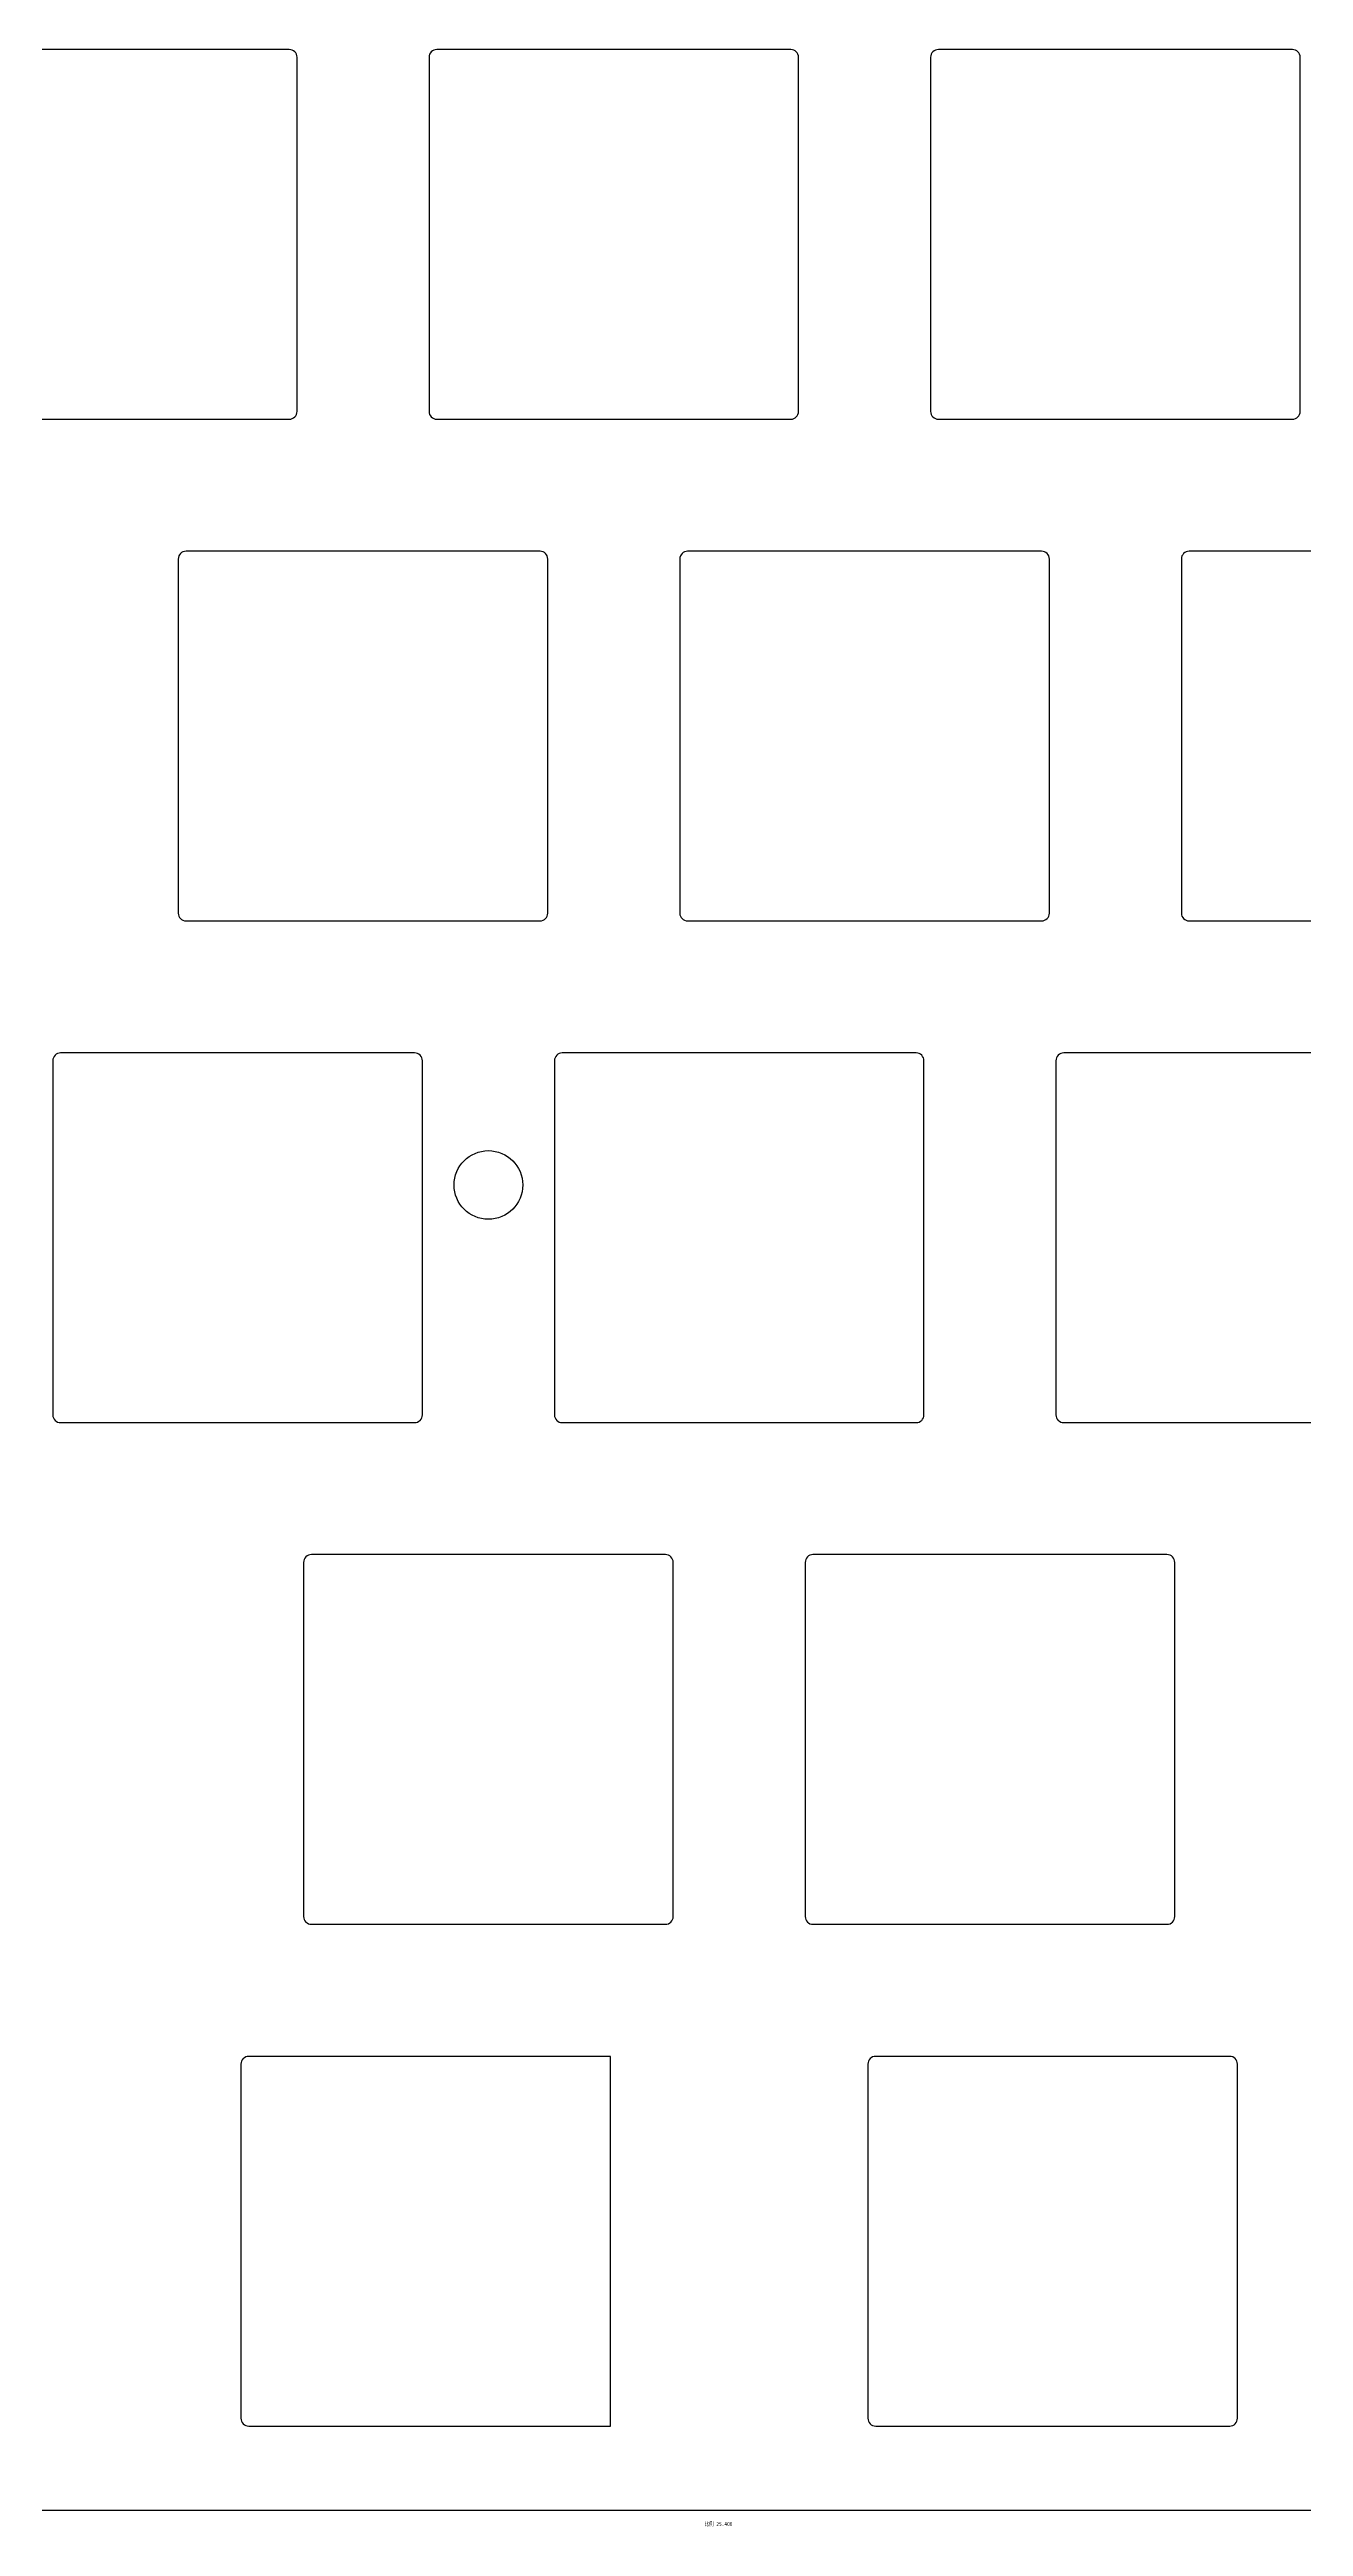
# Model space of a CAD drawing. Header units: inches. Extents: x -279 to 423, y -261 to 131.
# Drawn here: x 10.2 to 57.7, y -260.8 to -167 of the extents above; entities that cross this region are included whole.
import ezdxf

# ---------------------------------------------------------------- set-up
doc = ezdxf.new("R2010")
doc.units = ezdxf.units.IN
doc.header["$LTSCALE"] = 3.849519
doc.header["$MEASUREMENT"] = 0
doc.layers.get('0').update_dxf_attribs({"linetype": 'CONTINUOUS'})
doc.styles.get("Standard").update_dxf_attribs({"font": 'txt', "width": 0.8})

msp = doc.modelspace()

# ---------------------------------------------------------------- linework, layer by layer
at = {"color": 7, "linetype": 'Continuous'}
for p, q in [((19.31639, -166.97994), (5.90639, -166.97994)), ((19.61139, -180.68494), (19.61139, -167.27494)), ((24.61139, -167.27494), (24.61139, -180.68494)), ((38.31639, -166.97994), (24.90639, -166.97994)), ((38.61139, -180.68494), (38.61139, -167.27494)), ((43.61139, -167.27494), (43.61139, -180.68494)), ((57.31639, -166.97994), (43.90639, -166.97994)), ((57.61139, -180.68494), (57.61139, -167.27494)), ((5.90639, -180.97994), (19.31639, -180.97994)), ((24.90639, -180.97994), (38.31639, -180.97994)), ((43.90639, -180.97994), (57.31639, -180.97994)), ((15.11139, -186.27494), (15.11139, -199.68494)), ((28.81639, -185.97994), (15.40639, -185.97994)), ((29.11139, -199.68494), (29.11139, -186.27494)), ((34.11139, -186.27494), (34.11139, -199.68494)), ((47.81639, -185.97994), (34.40639, -185.97994)), ((48.11139, -199.68494), (48.11139, -186.27494)), ((53.11139, -186.27494), (53.11139, -199.68494)), ((66.81639, -185.97994), (53.40639, -185.97994)), ((15.40639, -199.97994), (28.81639, -199.97994)), ((34.40639, -199.97994), (47.81639, -199.97994)), ((53.40639, -199.97994), (66.81639, -199.97994)), ((10.36139, -205.27494), (10.36139, -218.68494)), ((24.06639, -204.97994), (10.65639, -204.97994)), ((24.36139, -218.68494), (24.36139, -205.27494)), ((29.36139, -205.27494), (29.36139, -218.68494)), ((43.06639, -204.97994), (29.65639, -204.97994)), ((43.36139, -218.68494), (43.36139, -205.27494)), ((48.36139, -205.27494), (48.36139, -218.68494)), ((62.06639, -204.97994), (48.65639, -204.97994)), ((10.65639, -218.97994), (24.06639, -218.97994)), ((29.65639, -218.97994), (43.06639, -218.97994)), ((48.65639, -218.97994), (62.06639, -218.97994)), ((33.56639, -223.97994), (20.15639, -223.97994)), ((52.56639, -223.97994), (39.15639, -223.97994)), ((19.86139, -224.27494), (19.86139, -237.68494)), ((33.86139, -237.68494), (33.86139, -224.27494)), ((38.86139, -224.27494), (38.86139, -237.68494)), ((52.86139, -237.68494), (52.86139, -224.27494)), ((20.15639, -237.97994), (33.56639, -237.97994)), ((39.15639, -237.97994), (52.56639, -237.97994)), ((17.48639, -243.27494), (17.48639, -256.68494)), ((31.48639, -242.97994), (17.78139, -242.97994)), ((31.48639, -256.97994), (31.48639, -242.97994)), ((41.23639, -243.27494), (41.23639, -256.68494)), ((54.94139, -242.97994), (41.53139, -242.97994)), ((55.23639, -256.68494), (55.23639, -243.27494)), ((17.78139, -256.97994), (31.48639, -256.97994)), ((41.53139, -256.97994), (54.94139, -256.97994)), ((248.40739, -260.18194), (-176.19361, -260.18194))]:
    msp.add_line(p, q, dxfattribs=at)
msp.add_circle((26.86139, -209.97994), 1.3, dxfattribs=at)
for centre, start, end in [((19.31639, -167.27494), 0, 90), ((24.90639, -167.27494), 90, 180), ((38.31639, -167.27494), 0, 90), ((43.90639, -167.27494), 90, 180), ((57.31639, -167.27494), 0, 90), ((19.31639, -180.68494), 270, 0), ((24.90639, -180.68494), 180, 270), ((38.31639, -180.68494), 270, 0), ((43.90639, -180.68494), 180, 270), ((57.31639, -180.68494), 270, 0), ((15.40639, -186.27494), 90, 180), ((28.81639, -186.27494), 0, 90), ((34.40639, -186.27494), 90, 180), ((47.81639, -186.27494), 0, 90), ((53.40639, -186.27494), 90, 180), ((15.40639, -199.68494), 180, 270), ((28.81639, -199.68494), 270, 0), ((34.40639, -199.68494), 180, 270), ((47.81639, -199.68494), 270, 0), ((53.40639, -199.68494), 180, 270), ((10.65639, -205.27494), 90, 180), ((24.06639, -205.27494), 0, 90), ((29.65639, -205.27494), 90, 180), ((43.06639, -205.27494), 0, 90), ((48.65639, -205.27494), 90, 180), ((10.65639, -218.68494), 180, 270), ((24.06639, -218.68494), 270, 0), ((29.65639, -218.68494), 180, 270), ((43.06639, -218.68494), 270, 0), ((48.65639, -218.68494), 180, 270), ((20.15639, -224.27494), 90, 180), ((33.56639, -224.27494), 0, 90), ((39.15639, -224.27494), 90, 180), ((52.56639, -224.27494), 0, 90), ((20.15639, -237.68494), 180, 270), ((33.56639, -237.68494), 270, 0), ((39.15639, -237.68494), 180, 270), ((52.56639, -237.68494), 270, 0), ((17.78139, -243.27494), 90, 180), ((41.53139, -243.27494), 90, 180), ((54.94139, -243.27494), 0, 90), ((17.78139, -256.68494), 180, 270), ((41.53139, -256.68494), 180, 270), ((54.94139, -256.68494), 270, 0)]:
    msp.add_arc(centre, 0.295, start, end, dxfattribs=at)

# ---------------------------------------------------------------- texts
at = {"color": 2, "linetype": 'Continuous', "insert": (36.10689, -260.61002), "char_height": 0.15625, "width": 1.125, "attachment_point": 3, "line_spacing_factor": 0.9}
msp.add_mtext('比例 25.400', dxfattribs=at)

doc.saveas('drawing.dxf')
